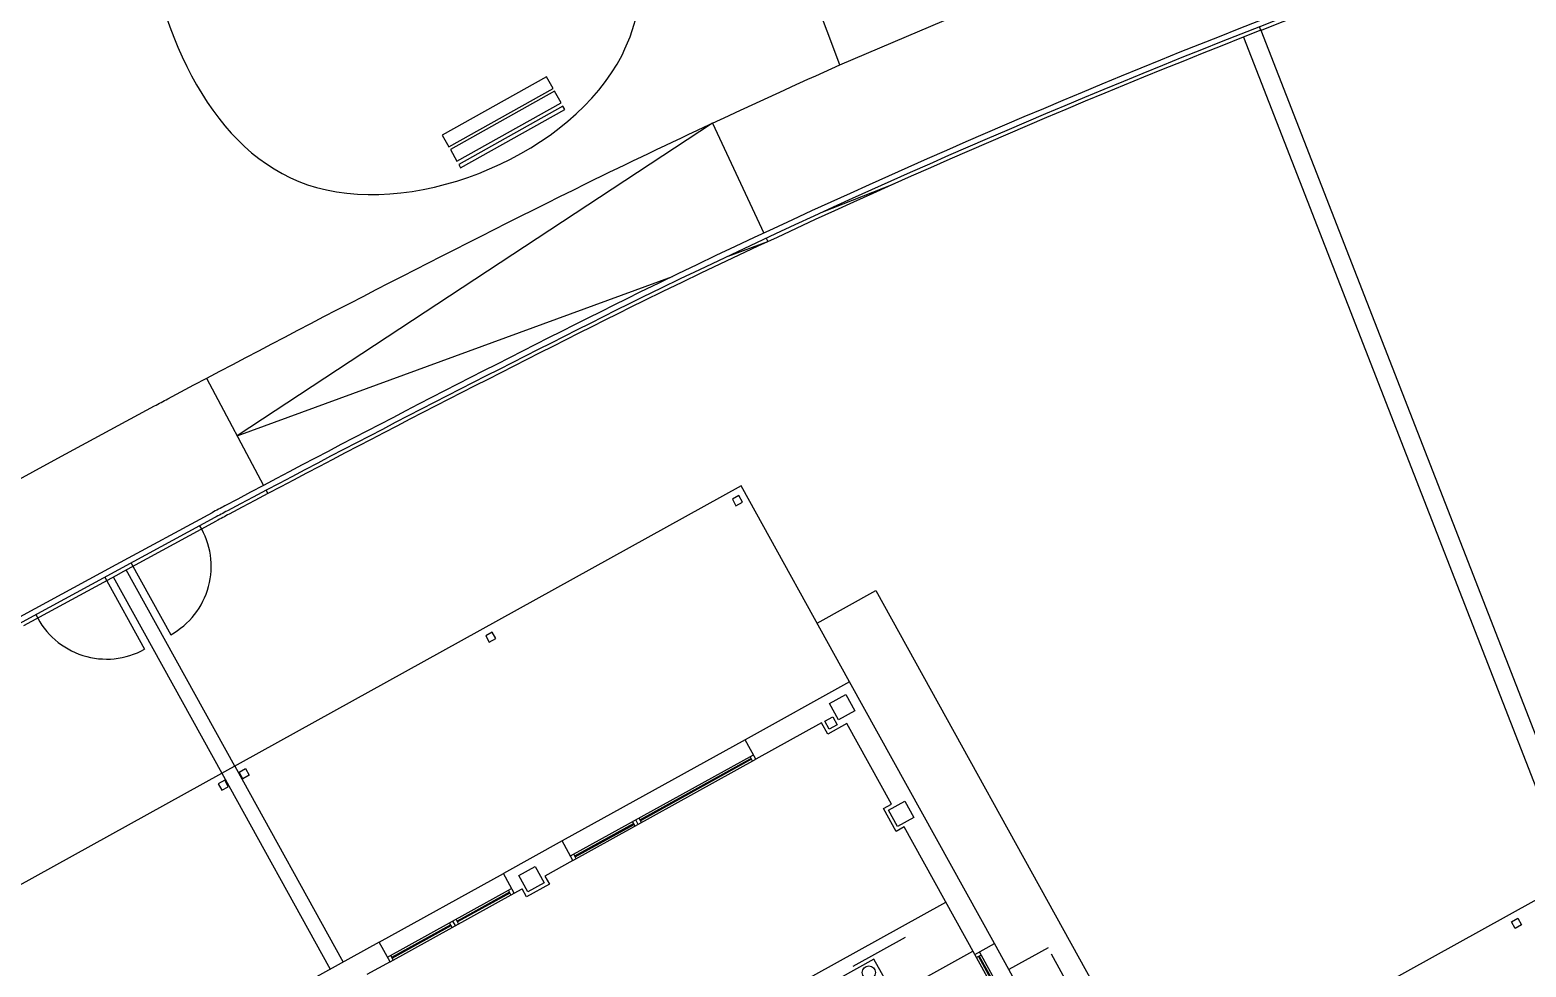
# Model space of a CAD drawing. Header units: millimetres. Extents: x 441061 to 442903, y 4515148 to 4515613.
# Drawn here: x 442458.261 to 442460.766, y 4515544.917 to 4515546.486 of the extents above; entities that cross this region are included whole.
import ezdxf

# ---------------------------------------------------------------- set-up
doc = ezdxf.new("R2010")
doc.units = ezdxf.units.MM
doc.linetypes.add('CONTINUA', pattern=[0])
doc.linetypes.add('RAYITAS', pattern=[0.375, 0.25, -0.125])
for name, color, linetype in [('01_mono BAJA', 2, 'Continuous'), ('01_piscinas', 254, 'Continuous'), ('01_proyección', 4, 'RAYITAS')]:
    doc.layers.add(name, color=color, linetype=linetype)

# ---------------------------------------------------------------- blocks, each defined once
blk = doc.blocks.new('A$C6A825EFA')
at = {"layer": '01_mono BAJA', "color": 254}
for p, q in [((0, 7.855, 0), (0, 7.005, 0)), ((0.23, 7.855, 0), (0.23, 7.005, 0)), ((0.3, 7.855, 0), (0.3, 7.005, 0)), ((0.258, 7.055, 0), (0.258, 7.805, 0)), ((0.272, 7.055, 0), (0.272, 7.805, 0)), ((0.23, 7.055, 0), (0.3, 7.055, 0)), ((0.3, 7.005, 0), (0, 7.005, 0)), ((0, 7.005, 0), (0, 3, 0)), ((0.3, 7.005, 0), (0.3, 5.055, 0)), ((3.4, 6.955, 0), (0.3, 6.955, 0)), ((3.4, 6.205, 0), (0.3, 6.205, 0)), ((0.3, 4.705, 0), (0.3, 3.47, 0)), ((0.3, 3.47, 0), (0.595, 3.47, 0)), ((0.595, 3.47, 0), (0.595, 3.3, 0)), ((0.595, 3.3, 0), (1.6, 3.3, 0)), ((1.6, 3.3, 0), (1.6, 3, 0)), ((4.4, 3.3, 0), (1.6, 3.3, 0)), ((4.4, 3.23, 0), (1.6, 3.23, 0)), ((1.65, 3.3, 0), (1.65, 3.23, 0)), ((1.65, 3.272, 0), (3.35, 3.272, 0)), ((1.65, 3.258, 0), (3.35, 3.258, 0)), ((3.35, 3.3, 0), (3.35, 3.23, 0)), ((3.4, 3.3, 0), (3.4, 3.23, 0)), ((3.45, 3.3, 0), (3.45, 3.23, 0)), ((4.35, 3.272, 0), (3.45, 3.272, 0)), ((4.35, 3.258, 0), (3.45, 3.258, 0)), ((4.35, 3.3, 0), (4.35, 3.23, 0)), ((4.4, 3.3, 0), (4.4, 3, 0)), ((4.4, 3.3, 0), (4.83, 3.3, 0)), ((5.3, 3.3, 0), (5.18, 3.3, 0)), ((7.2, 3.3, 0), (5.3, 3.3, 0)), ((5.3, 3.3, 0), (5.3, 3, 0)), ((7.2, 3.23, 0), (5.3, 3.23, 0)), ((5.35, 3.3, 0), (5.35, 3.23, 0)), ((5.35, 3.272, 0), (6.15, 3.272, 0)), ((5.35, 3.258, 0), (6.15, 3.258, 0)), ((6.15, 3.3, 0), (6.15, 3.23, 0)), ((6.2, 3.3, 0), (6.2, 3.23, 0)), ((6.25, 3.3, 0), (6.25, 3.23, 0)), ((7.15, 3.272, 0), (6.25, 3.272, 0)), ((7.15, 3.258, 0), (6.25, 3.258, 0)), ((7.15, 3.3, 0), (7.15, 3.23, 0)), ((7.2, 3.3, 0), (7.555, 3.3, 0)), ((7.2, 3.3, 0), (7.2, 3, 0)), ((0, 3, 0), (1.6, 3, 0)), ((0, 3), (0, 0, 0)), ((1.6, 3, 0), (4.4, 3, 0)), ((4.4, 3, 0), (5.3, 3, 0)), ((7.2, 3, 0), (5.3, 3, 0)), ((7.2, 3, 0), (8.5, 3, 0)), ((7.75, 0, 0), (7.75, 3, 0)), ((7.95, 0, 0), (7.95, 3, 0)), ((0, 0, 0), (15.7, 0, 0))]:
    blk.add_line(p, q, dxfattribs=at)
at = {"layer": '01_mono BAJA', "color": 254, "elevation": 0}
for points in [[(1.513, 6.408), (2.313, 6.408), (2.312, 6.908), (1.512, 6.908)], [(0.425, 3.42), (0.545, 3.42), (0.545, 3.3), (0.425, 3.3)], [(0.19, 0.2), (0.09, 0.2), (0.09, 0.1), (0.19, 0.1)], [(7.64, 0.2), (7.74, 0.2), (7.74, 0.1), (7.64, 0.1)], [(8.06, 0.2), (7.96, 0.2), (7.96, 0.1), (8.06, 0.1)]]:
    blk.add_lwpolyline(points, close=True, dxfattribs=at)
blk.add_lwpolyline([(0.3, 5.055), (0.425, 5.055), (0.425, 4.705), (0.3, 4.705)], dxfattribs=at)
at = {"layer": '01_mono BAJA', "color": 254}
for points in [[(0.375, 4.755), (0.125, 4.755), (0.125, 5.005), (0.375, 5.005), (0.375, 4.755)], [(0.375, 3.125), (0.125, 3.125), (0.125, 3.375), (0.375, 3.375), (0.375, 3.125)], [(5.13, 3.125), (4.88, 3.125), (4.88, 3.375), (5.13, 3.375), (5.13, 3.125)], [(3.965, 0.2), (3.865, 0.2), (3.865, 0.1), (3.965, 0.1)]]:
    blk.add_lwpolyline(points, close=True, dxfattribs=at)
blk.add_lwpolyline([(4.83, 3.3), (4.83, 3.425), (5.18, 3.425), (5.18, 3.3)], dxfattribs=at)
blk.add_circle((1.66, 6.531, 0), 0.089, dxfattribs=at)
at = {"layer": '01_proyección', "color": 120, "ltscale": 0.25}
blk.add_line((3.4, 6.355, 0), (0.3, 6.355, 0), dxfattribs=at)
at = {"layer": '01_proyección', "color": 120, "ltscale": 0.25, "elevation": 0}
blk.add_lwpolyline([(15.7, 7.405), (16.3, 7.405), (16.3, 13.1), (-0.6, 13.1), (-0.6, 7.405), (0, 7.405)], dxfattribs=at)
blk = doc.blocks.new('A$C21391103')
at = {"layer": '01_piscinas'}
for p, q in [((151.278, 86.359, 0), (147.662, 95.992, 0)), ((151.278, 86.359, 0), (154.498, 87.74, 0)), ((156.918, 86.824), (156.9, 86.871, 0)), ((156.918, 86.824), (164.577, 67.155)), ((156.685, 86.733), (164.254, 67.296)), ((149.573, 85.58, 0), (150.261, 84.108, 0)), ((151.051, 84.391), (151.993, 84.762)), ((150.293, 84.04, 0), (150.314, 83.994)), ((142.797, 82.164, 0), (143.558, 80.729, 0)), ((143.594, 80.662, 0), (143.617, 80.618)), ((141.639, 79.553), (142.928, 80.252)), ((141.633, 79.549), (141.639, 79.553)), ((143.175, 76.969, 0), (141.721, 79.597, 0)), ((141.785, 79.688), (142.316, 78.727)), ((140.35, 78.853), (141.633, 79.549)), ((141.433, 79.498), (141.966, 78.534)), ((141.545, 79.502, 0), (143, 76.873, 0)), ((150.973, 78.884), (151.76, 79.32)), ((151.76, 79.32), (155.587, 72.404)), ((155.587, 72.404), (161.081, 75.444))]:
    blk.add_line(p, q, dxfattribs=at)
for points in [[(190.313, 94.655, 0.016487), (186.452, 94.326, 0.014757), (179.014, 93.219, 0.006475), (173.237, 91.916, 0.008166), (166.004, 90.06, 0.021654), (156.884, 86.945, 0.020322), (148.6, 83.315, 0.00713), (143.042, 80.454, 0.000222), (142.87, 80.363), (141.581, 79.663), (140.292, 78.964, 0.002681), (138.239, 77.818), (131.338, 73.999), (128.723, 72.556), (120.808, 68.189), (115.866, 65.449), (102.696, 58.15), (102.582, 58.086), (113.364, 40.09)], [(190.311, 94.58, 0.016462), (186.461, 94.251, 0.014755), (179.028, 93.145, 0.006474), (173.255, 91.843, 0.008165), (166.024, 89.988, 0.021653), (156.911, 86.875, 0.020322), (148.633, 83.247, 0.00713), (143.077, 80.388, 0.000222), (142.906, 80.297), (141.617, 79.597), (140.328, 78.898, 0.002681), (138.276, 77.753), (131.374, 73.933), (128.759, 72.49), (120.845, 68.123), (115.902, 65.383), (102.733, 58.084), (102.686, 58.058), (113.429, 40.128)]]:
    blk.add_lwpolyline(points, format="xyb", dxfattribs=at)
at = {"layer": '01_piscinas', "elevation": 0}
blk.add_lwpolyline([(130.593, 75.444), (137.445, 79.236, -0.002679), (139.511, 80.389), (140.804, 81.091), (142.098, 81.793, -0.000228), (142.276, 81.888, -0.007137), (147.881, 84.772, -0.008301), (151.278, 86.359)], format="xyb", dxfattribs=at)
at = {"layer": '01_piscinas'}
for points in [[(147.438, 86.044), (147.35, 86.201), (145.954, 85.418), (146.042, 85.261), (147.438, 86.044)], [(146.062, 85.226), (146.15, 85.069), (147.545, 85.852), (147.457, 86.009), (146.062, 85.226)], [(146.175, 85.025), (146.199, 84.981), (147.595, 85.763), (147.57, 85.807), (146.175, 85.025)]]:
    blk.add_lwpolyline(points, dxfattribs=at)
at = {"layer": '01_piscinas', "elevation": 0}
for points in [[(149.573, 85.58), (143.207, 81.391), (149.038, 83.527)], [(149.782, 83.799), (150.314, 83.994)]]:
    blk.add_lwpolyline(points, dxfattribs=at)
at = {"layer": '01_piscinas'}
blk.add_lwpolyline([(160.321, 74.795), (160.273, 74.883), (160.36, 74.931), (160.409, 74.844)], close=True, dxfattribs=at)
for centre, radius, start, end in [((197.385, -16.733), 111.182, 106.37692, 111.33839), ((197.385, -16.733), 111.182, 111.34412, 115.99508), ((197.385, -16.733), 111.182, 111.33839, 111.34412), ((246.111, -113.01), 219.082, 116.41314, 118.0471), ((141.808, 79.646), 1.05, 298.9586, 31.1205), ((246.111, -113.01), 219.082, 118.04711, 118.09783), ((141.458, 79.452), 1.05, 205.66, 298.9586)]:
    blk.add_arc(centre, radius, start, end, dxfattribs=at)
blk.add_spline([(148.452, 93.889, 0), (147.564, 93.332, 0), (147.175, 91.766, 0), (142.422, 90.979), (141.952, 88.193), (144.269, 84.718), (148.361, 86.492), (148.752, 89.377, 0), (149.322, 91.57, 0)], degree=3, dxfattribs=at)
at = {"layer": '01_piscinas', "rotation": 208.9585834453381}
blk.add_blockref('A$C6A825EFA', (149.956, 80.722, 0), dxfattribs=at)

msp = doc.modelspace()

# ---------------------------------------------------------------- block references
at = {"layer": '01_piscinas', "color": 6, "linetype": 'CONTINUA', "xscale": 0.125, "yscale": 0.125, "zscale": 0.125}
msp.add_blockref('A$C21391103', (442440.7076, 4515535.6321), dxfattribs=at)

doc.saveas('drawing.dxf')
